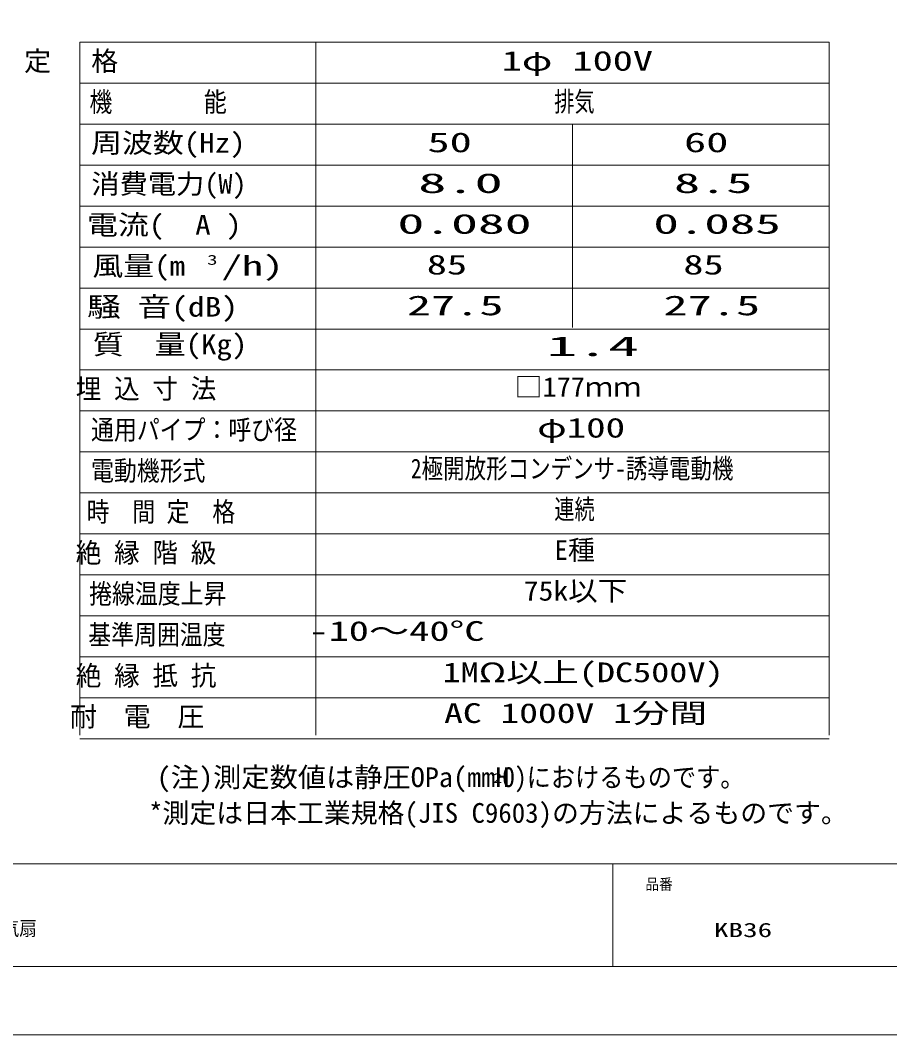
# Model space of a CAD drawing. Units: millimetres on the paper. Extents: x -305 to 305, y -152 to 152.
# Drawn here: x -157.8 to -30.5, y -148.5 to 0 of the extents above; entities that cross this region are included whole.
import ezdxf
from ezdxf.enums import TextEntityAlignment as Align

# ---------------------------------------------------------------- set-up
doc = ezdxf.new("R2010")
doc.units = ezdxf.units.MM
for name, color, linetype, lineweight in [('0-0_PV', 7, 'Continuous', 9), ('0-1_0', 7, 'Continuous', 9), ('0-3_1図面枠', 7, 'Continuous', 9), ('0-4_図面枠', 3, 'Continuous', 9), ('0-5_DEFPOINTS', 7, 'Continuous', 9)]:
    doc.layers.add(name, color=color, linetype=linetype, lineweight=lineweight)
doc.styles.add('ＭＳ ゴシック', font='')
doc.styles.get('ＭＳ ゴシック').set_extended_font_data('MS Gothic')

msp = doc.modelspace()

# ---------------------------------------------------------------- linework, layer by layer
at = {"layer": '0-0_PV'}
for p, q in [((-149.049, -3.172), (-39.377, -3.172)), ((-149.049, -3.172), (-149.049, -104.648)), ((-114.498, -3.172), (-114.498, -104.648)), ((-39.377, -3.172), (-39.377, -104.648)), ((-149.049, -9.172), (-39.377, -9.172)), ((-149.049, -15.172), (-39.377, -15.172)), ((-76.937, -15.11), (-76.937, -44.956)), ((-149.049, -21.172), (-39.377, -21.172)), ((-149.049, -27.172), (-39.377, -27.172)), ((-149.049, -33.172), (-39.377, -33.172)), ((-149.049, -39.172), (-39.377, -39.172)), ((-149.049, -45.172), (-39.377, -45.172)), ((-149.049, -51.172), (-39.377, -51.172)), ((-149.049, -57.172), (-39.377, -57.172)), ((-149.049, -63.172), (-39.377, -63.172)), ((-149.049, -69.172), (-39.377, -69.172)), ((-149.049, -75.172), (-39.377, -75.172)), ((-149.049, -81.172), (-39.377, -81.172)), ((-149.049, -87.172), (-39.377, -87.172)), ((-149.049, -93.172), (-39.377, -93.172)), ((-149.049, -99.172), (-39.377, -99.172)), ((-149.049, -105.172), (-39.377, -105.172))]:
    msp.add_line(p, q, dxfattribs=at)
at = {"layer": '0-1_0'}
msp.add_line((-71.017, -123.498), (-71.017, -138.498), dxfattribs=at)
at = {"layer": '0-4_図面枠'}
msp.add_line((-291.017, -123.498), (108.983, -123.498), dxfattribs=at)
msp.add_lwpolyline([(-291.017, -138.498), (108.983, -138.498), (108.983, 138.502), (-291.017, 138.502)], close=True, dxfattribs=at)
at = {"layer": '0-5_DEFPOINTS'}
msp.add_line((118.983, -148.498), (-301.017, -148.498), dxfattribs=at)

# ---------------------------------------------------------------- texts
at = {"layer": '0-0_PV', "style": 'ＭＳ ゴシック'}
for s, p in [(' 定   格', (-159.18, -8.246)), ('E種', (-79.574, -79.842)), ('耐  電  圧', (-150.504, -104.227)), ('*測定は日本工業規格(JIS C9603)の方法によるものです。', (-138.933, -118.335))]:
    msp.add_text(s, height=2.886, dxfattribs=at).set_placement(p, align=Align.BOTTOM_LEFT)
for s, height, width, p in [('1φ 100V', 2.886, 1.5, (-87.305, -8.211)), ('機\u3000\u3000\u3000\u3000能', 2.889, 0.85, (-147.658, -14.225)), ('排気', 2.889, 0.75, (-79.628, -14.18)), ('周波数(Hz)', 2.886, 1.15, (-147.43, -20.227)), ('50', 2.889, 1.65, (-98.172, -20.15)), ('60', 2.889, 1.65, (-60.612, -20.15)), ('消費電力(W)', 2.886, 1.05, (-147.38, -26.227)), ('8.0', 2.886, 2.1, (-99.525, -26.119)), ('8.5', 2.886, 1.95, (-62.086, -26.119)), ('電流(\u3000A )', 2.886, 1.15, (-148.01, -32.224)), ('0.080', 2.886, 2, (-102.565, -32.088)), ('0.085', 2.886, 1.9, (-65.101, -32.088)), ('風量(m', 2.886, 1.15, (-147.235, -38.226)), ('/h)', 2.886, 1.55, (-128.363, -38.226)), ('3', 1.443, 1.55, (-130.429, -36.199)), ('85', 2.889, 1.5, (-98.273, -38.057)), ('85', 2.889, 1.5, (-60.713, -38.057)), ('騒 音(dB)', 2.886, 1.25, (-148, -44.227)), ('27.5', 2.889, 1.8, (-101.184, -44.026)), ('27.5', 2.889, 1.8, (-63.624, -44.026)), ('質\u3000量(Kg)', 2.886, 1.15, (-147.163, -49.726)), ('1.4', 2.886, 2.3, (-80.75, -49.996)), ('埋 込 寸 法', 2.889, 0.95, (-149.661, -56.22)), ('□177ｍｍ', 2.886, 1.05, (-85.45, -55.965)), ('通用パイプ：呼び径', 2.889, 0.85, (-147.417, -62.228)), ('φ100', 2.886, 1.45, (-82.115, -61.934)), ('2極開放形コンデンサ-誘導電動機', 2.886, 0.8, (-100.611, -67.903)), ('電動機形式', 2.889, 0.85, (-147.426, -68.228)), ('連続', 2.889, 0.75, (-79.604, -73.872)), ('時\u3000間 定\u3000格', 2.886, 0.85, (-148.066, -74.238)), ('絶 縁 階 級', 2.889, 0.95, (-149.662, -80.225)), ('捲線温度上昇', 2.889, 0.85, (-147.703, -86.225)), ('75k以下', 2.886, 1.1, (-84.067, -85.811)), ('基準周囲温度', 2.889, 0.85, (-147.828, -92.226)), ('                     -10～40°C', 2.886, 1.5, (-177.427, -91.697)), ('絶 縁 抵 抗', 2.889, 0.95, (-149.659, -98.223)), ('1MΩ以上(DC500V)', 2.886, 1.35, (-95.973, -97.749)), ('AC 1000V 1分間', 2.886, 1.4, (-95.74, -103.718)), ('(注)測定数値は静圧OPa(mmH', 2.886, 1.05, (-137.813, -113.103)), ('O)におけるものです。', 2.886, 0.9, (-87.184, -113.103)), ('2', 1.443, 1.4, (-88.582, -112.076))]:
    msp.add_text(s, height=height, dxfattribs=dict(at, width=width)).set_placement(p, align=Align.BOTTOM_LEFT)
at = {"layer": '0-3_1図面枠', "style": 'ＭＳ ゴシック'}
for s, height, width, p in [('品番', 1.628, 0.9, (-66.276, -127.759)), ('ノウム 電気結線図 換気扇', 2.092, 0.9, (-186.165, -134.603)), ('KB36', 2.089, 1.5, (-56.239, -134.835))]:
    msp.add_text(s, height=height, dxfattribs=dict(at, width=width)).set_placement(p, align=Align.BOTTOM_LEFT)

doc.saveas('drawing.dxf')
